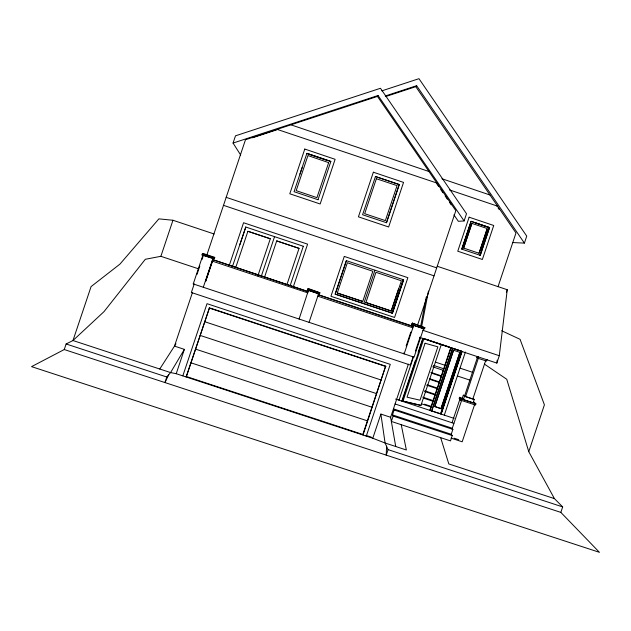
<?xml version="1.0" encoding="UTF-8"?>
<svg xmlns="http://www.w3.org/2000/svg" width="631" height="631" viewBox="0 0 631 631"><rect width="100%" height="100%" fill="white"/><g stroke="black" fill="none" stroke-linecap="round" stroke-linejoin="round"><path stroke-width="0.95" d="M386.558 446.267L386.235 455.132L388.081 449.627L385.084 443.009L380.879 414.078L390.628 417.288L395.724 446.503M419.52 337.388L496.834 363.085L499.287 355.726L507.253 289.724L437.196 266.243M496.834 363.085L497.189 360.159M421.611 326.795L428.457 291.065M420.617 326.542L426.335 296.854M293.249 286.995L307.597 244.15L243.566 222.735L229.179 265.675M308.117 288.462L307.857 290.173L319.475 294.038L319.893 292.8L308.117 288.462L307.857 290.173M307.928 291.837L308.543 290L299.094 319.041M309.056 322.346L318.631 293.73L308.677 290.418M346.403 260.674L335.203 294.156L392.466 313.221L403.635 279.801L346.34 260.642L335.148 294.085L392.348 313.126L403.509 279.746M337.277 293.021L347.365 262.748L372.834 271.259L362.722 301.492L337.277 293.021L362.675 301.452M386.417 222.743L399.186 184.575L375.366 176.538M363.779 303.614L374.956 270.202M365.901 302.557L375.958 272.3L401.395 280.803L391.291 311.012L365.854 302.509L391.291 311.012M391.181 310.917L398.516 288.982M392.111 312.944L403.248 279.636L403.635 279.801M392.23 313.039L403.383 279.691M210.375 308.133L385.651 366.154L362.817 434.459L186.413 376.533L209.484 307.778L186.113 376.959L186.476 376.447M385.651 366.154L363.03 435.051L362.778 434.341M401.229 424.679L406.364 449.998L385.084 443.009L372.795 438.253L380.879 414.078M412.548 324.326L411.751 324.066L411.357 325.257L413.313 326.755M412.343 323.151L411.933 324.381L412.942 325.146L424.474 328.98L424.892 327.741L412.343 323.151L424.892 327.741M412.209 326.535L412.824 324.705M412.942 325.146L413.352 323.9M406.159 345.977L410.805 332.08M411.751 324.066L413.691 325.359L404.155 353.888L403.351 353.029M417.564 325.115L455.827 210.667L377.456 96.425L378.056 95.494L464.108 220.945L458.343 221.3L453.934 214.871M390.455 417.825L408.391 364.15M392.474 414.914L394.115 409.992L393.452 408.856L451.835 428.102L452.869 429.356L451.228 434.27L452.277 435.571L450.495 440.895L391.354 421.429L393.137 416.097L392.474 414.914L451.228 434.27M413.147 356.823L410.387 365.081L191.359 292.508L194.151 284.187M413.597 356.578L399.021 400.204L398.65 399.644M415.458 351.01L420.143 336.993M415.34 360.68L401.908 400.866L420.948 405.402L441.274 344.581M418.148 352.272L422.833 338.255M402.949 401.308L423.89 338.65L428.544 339.967M464.108 220.945L466.514 213.743L380.477 88.277L235.489 135.823L233.06 143.071L240.695 155.068M461.876 249.15L471.176 221.323L489.617 227.539L480.325 255.35L461.687 249.135L470.971 221.339L489.396 227.546L480.12 255.326M463.643 248.093L471.893 223.406L463.643 248.093L479.095 253.268L486.824 229.487M478.992 253.252L487.345 228.572L471.893 223.406M481.24 250.657L488.962 227.554L489.617 227.539M479.907 255.303L489.183 227.554M430.192 410.418L451.133 347.76L450.771 347.5L429.885 410.016L430.192 410.418L441.03 413.92L461.939 351.317L452.601 348.209L431.675 410.828M452.687 348.28L431.754 410.931L431.438 410.536M434.72 406.553L453.539 350.229L459.857 352.366L441.037 408.707L434.641 406.451L440.951 408.612L459.857 352.366M434.806 406.648L453.539 350.229M440.69 413.51L461.245 351.988M440.856 413.715L461.435 352.122M441.195 414.117L462.129 351.451L423.125 338.484L402.144 401.237L401.773 400.669M444.311 415.151L465.394 352.043M463.138 398.508L459.526 397.309L459.123 398.524L460.89 400.259L475.482 405.086L475.892 403.864L473.968 402.089M452.041 422.77L460.023 398.879L461.6 400.433L452.001 429.175M498.025 286.719L515.969 232.989L415.79 86.668L385.525 96.598M460.89 400.259L461.3 399.037L459.526 397.309M465.063 395.74L463.312 395.164L462.231 398.398L463.43 399.549L473.147 402.767L474.228 399.51L472.958 398.35M463.43 399.549L464.519 396.3L463.312 395.164M464.566 395.96L477.438 357.438M487.085 359.465L486.54 361.098L477.643 358.14L478.188 356.507M485.618 360.751L472.856 398.966L465.583 396.552L478.345 358.337L477.367 357.674M506.385 292.327L507.253 289.724M512.877 242.556L524.4 243.109L526.735 236.12L418.976 78.678L381.771 90.888M474.567 404.723L462.184 441.795L451.07 438.135M198.292 268.743L160.873 256.312L145.319 259.278L103.997 311.651L72.975 340.527L66.121 343.974L64.252 349.542L31.55 366.635L599.45 552.322L560.841 512.388L562.671 506.914L554.42 498.608L528.77 451.693L544.411 404.826L520.078 339.336L501.653 330.739M160.873 256.312L172.965 220.258L214.098 233.983M201.999 254.948L202.417 253.694L203.135 253.512L214.745 257.377L214.327 258.615L201.999 254.948L202.717 254.758L203.135 253.512M413.691 325.359L423.575 328.648L414.046 357.17L193.252 283.934L202.882 255.208L203.497 255.042L201.952 259.649M197.022 274.367L199.798 266.085M174.432 346.269L192.423 292.579M206.739 255.358L245.491 139.727L377.456 96.425M174.487 346.111L184.378 349.369L170.567 372.574L166.805 377.015L164.951 382.567L168.714 374.759M203.292 287.263L212.915 258.544L213.452 258.355L212.836 260.201M205.517 281.442L212.087 261.857M205.745 281.355L212.221 262.039M213.704 258.844L214.745 257.377M172.965 220.258L158.878 218.862L119.945 264.113L91.077 286.6L72.975 340.527L170.567 372.574L176.223 373.71L184.378 349.369M182.816 375.871L207.015 303.677L390.274 364.363L366.288 436.116L366.019 435.406M232.334 266.897L245.751 227.018M239.906 244.607L245.538 227.949M235.757 267.473L247.904 231.285L270.305 238.763L257.874 275.857M261.234 276.449L274.564 236.649M264.586 277.056L276.701 240.9L299.055 248.369L286.963 284.502M299.977 174.093L302.162 167.57M328.68 162.553L316.928 197.637L296.191 190.649L307.944 155.549L328.641 162.632M318 199.751L330.857 161.418L306.903 153.325L294.062 191.706L318.032 199.711M290.315 285.157L303.314 246.256M159.753 369.025L175.97 343.792M415.79 86.668L416.634 85.698L524.4 243.109M376.376 178.691L364.671 213.688L385.36 220.613L397.065 185.624L376.328 178.723M193.252 283.934L193.938 283.571M212.079 261.045L307.833 292.871M436.376 183.211L436.873 183.045L277.624 129.544M233.06 143.071L378.056 95.494M252.574 137.763L276.693 129.852M385.241 95.999L416.634 85.698M496.928 206.258L497.614 206.171L449.375 189.876M247.88 231.285L270.297 238.77M402.854 401.087L420.948 405.402M554.42 498.608L448.822 463.935L440.659 437.662M66.121 343.974L166.805 377.015M388.081 449.627L562.671 506.914M64.252 349.542L560.841 512.388M424.489 404.187L430.965 406.325M421.618 403.864L430.918 406.932M395.542 399.052L454.115 418.385M200.193 335.424L376.478 393.594M395.085 403.966L453.839 423.346M394.115 409.992L452.869 429.356M195.602 349.124L371.927 407.216M393.137 416.097L452.277 435.571M454.068 438.174L458.729 439.712M191.012 362.833L367.368 420.838M366.895 435.698L371.257 437.125M176.223 373.71L372.795 438.253M460.015 368.149L472.477 372.282M435.351 362.091L445.612 365.499M433.592 365.404L443.656 368.741M432.748 366.84L443.009 370.239M457.396 375.981L469.858 380.114M430.894 372.393L441.156 375.792M431.501 373.142L441.487 376.447M429.64 378.718L439.626 382.031M429.545 379.278L439.594 382.607M209.208 308.046L385.935 366.548M464.519 396.3L474.228 399.51M427.668 384.894L437.717 388.215M426.643 385.186L437.669 388.838M461.3 399.037L475.892 403.864M424.758 390.834L435.784 394.485M424.631 391.472L434.798 394.832M204.783 321.731L381.029 379.98M422.738 397.159L432.905 400.519M423.527 398.145L432.827 401.213M202.417 253.694L214.122 257.59M308.275 288.927L319.893 292.8M202.882 255.208L212.915 258.544M422.92 330.313L499.287 355.726M317.779 296.176L412.792 327.789M426.382 339.36L449.524 347.05M226.182 197.345L436.699 267.875M223.5 205.343L434.041 275.826M245.696 227.01L303.33 246.271M276.693 240.908L299.055 248.377M306.879 153.42L330.81 161.497M306.863 153.507L327.087 160.329M475.175 222.909L488.039 227.247M290.93 124.82L428.97 171.522M441.929 178.747L489.956 194.987M476.452 357.335L477.643 358.14M484.395 364.087L506.748 379.263L528.77 451.693M464.668 395.7L465.583 396.552M498.033 207.867L499.129 209.476M436.92 184.007L438.569 186.405M440.761 189.6L442.954 192.794M445.147 195.989L447.34 199.191M449.532 202.385L451.173 204.783M319.231 293.533L319.475 294.038M344.289 256.415L330.944 296.286L394.572 317.456L407.871 277.679L344.289 256.415M373.355 172.208L358.424 216.835L388.641 226.986L403.548 182.406L373.355 172.208M375.469 176.475L362.588 214.737L386.527 222.727L399.313 184.52L375.469 176.475M425.073 343.256L407.05 397.191L420.033 400.196L437.859 346.837L425.073 343.256M469.133 217.198L457.759 251.209L482.368 259.475L493.726 225.488L469.133 217.198M304.773 149.058L289.795 193.78L320.162 203.979L335.116 159.304L304.773 149.058M212.86 259.664L308.259 291.656L212.86 259.664M412.698 326.156L318.079 294.677L413.273 326.606L412.698 326.156"/></g></svg>
